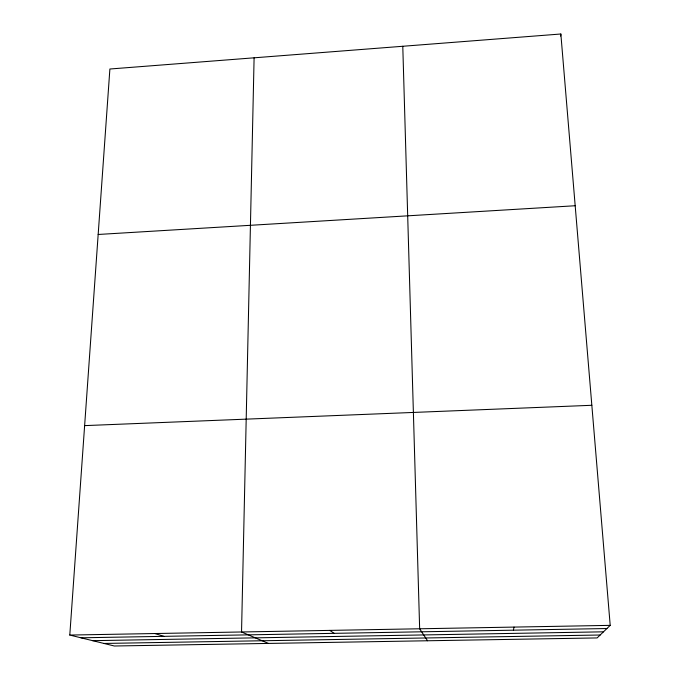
<?xml version="1.0" encoding="UTF-8"?>
<svg xmlns="http://www.w3.org/2000/svg" width="680" height="680" viewBox="0 0 680 680"><rect width="100%" height="100%" fill="white"/><g stroke="black" fill="none" stroke-linecap="round" stroke-linejoin="round"><path stroke-width="1.02" d="M254.099 57.817L241.536 631.983L268.396 643.424M69.793 635.06L109.888 69.011L560.847 34L610.207 625.362L597.125 637.933L114.325 646L69.793 635.06L610.207 625.362M560.652 36.057L560.847 34M513.409 630.182L514.012 627.087M98.166 234.473L575.187 205.743M84.626 425.62L591.838 405.288M80.962 637.806L606.909 628.533M92.608 640.67L603.483 631.822M103.938 643.45L600.159 635.01M154.887 633.539L163.888 636.344M329.774 630.394L334.186 633.343M427.55 640.764L419.653 628.788L402.781 46.274"/></g></svg>
